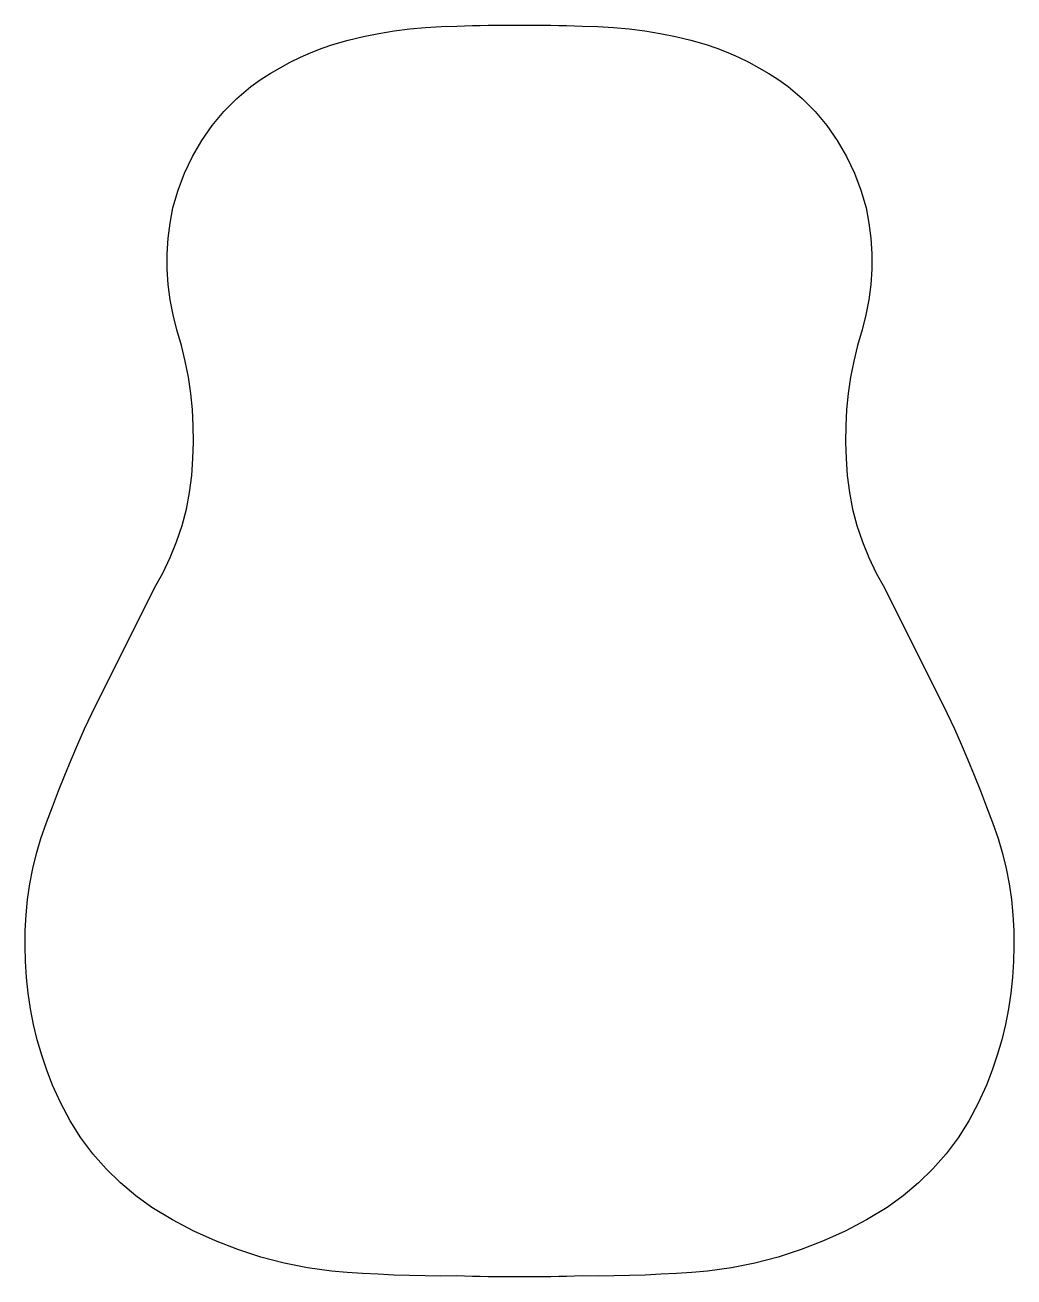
# Model space of a CAD drawing. Header units: metres. Extents: x 0 to 399, y 0 to 505.
import ezdxf

# ---------------------------------------------------------------- set-up
doc = ezdxf.new("R2010")
doc.units = ezdxf.units.M

msp = doc.modelspace()

# ---------------------------------------------------------------- linework, layer by layer
at = {"layer": 'BODY'}
msp.add_lwpolyline([(199.23, 504.82), (202.4, 504.82), (205.57, 504.8), (208.74, 504.77), (211.9, 504.73), (215.07, 504.67), (218.24, 504.6), (221.4, 504.52), (224.57, 504.43), (230.89, 504.26), (237.21, 503.87), (243.51, 503.27), (249.78, 502.45), (256.03, 501.41), (262.23, 500.16), (268.39, 498.7), (274.49, 497.03), (278.9, 495.48), (283.24, 493.76), (287.52, 491.87), (291.72, 489.82), (295.84, 487.61), (299.87, 485.25), (303.81, 482.73), (307.65, 480.07), (313.26, 475.24), (318.46, 469.96), (323.19, 464.27), (327.44, 458.21), (331.17, 451.81), (334.36, 445.13), (336.98, 438.2), (339.02, 431.09), (340.16, 424.98), (340.93, 418.82), (341.32, 412.62), (341.31, 406.41), (340.93, 400.21), (340.16, 394.04), (339.01, 387.94), (337.48, 381.92), (335.63, 375.62), (334.08, 369.23), (332.82, 362.79), (331.85, 356.29), (331.19, 349.75), (330.82, 343.19), (330.76, 336.62), (331, 330.06), (331.44, 323.19), (332.31, 316.37), (333.63, 309.62), (335.37, 302.96), (337.54, 296.43), (340.11, 290.06), (343.1, 283.86), (346.47, 277.86), (371.8, 227.21), (374.65, 221.04), (377.42, 214.82), (380.11, 208.57), (382.71, 202.28), (385.23, 195.96), (387.67, 189.61), (390.01, 183.22), (392.28, 176.8), (394.05, 170.77), (395.54, 164.66), (396.74, 158.48), (397.67, 152.26), (398.3, 146.01), (398.65, 139.73), (398.7, 133.44), (398.47, 127.15), (398.09, 120.76), (397.43, 114.4), (396.49, 108.07), (395.26, 101.79), (393.75, 95.57), (391.97, 89.42), (389.91, 83.36), (387.59, 77.4), (384.32, 70.02), (380.51, 62.91), (376.17, 56.11), (371.32, 49.67), (366, 43.6), (360.24, 37.96), (354.07, 32.77), (347.52, 28.06), (339.22, 23.05), (330.66, 18.53), (321.84, 14.51), (312.81, 11.01), (303.59, 8.03), (294.22, 5.6), (284.72, 3.71), (275.12, 2.37), (268.82, 1.86), (262.51, 1.43), (256.2, 1.07), (249.88, 0.79), (243.56, 0.58), (237.24, 0.45), (230.92, 0.38), (224.6, 0.4), (221.43, 0.3), (218.26, 0.22), (215.09, 0.16), (211.92, 0.1), (208.75, 0.06), (205.58, 0.02), (202.41, 0.01), (199.23, 0), (196.06, 0.01), (192.89, 0.02), (189.72, 0.06), (186.55, 0.1), (183.38, 0.16), (180.21, 0.22), (177.04, 0.3), (173.87, 0.4), (167.55, 0.38), (161.23, 0.45), (154.9, 0.58), (148.59, 0.79), (142.27, 1.07), (135.96, 1.43), (129.65, 1.86), (123.34, 2.37), (113.75, 3.71), (104.25, 5.6), (94.88, 8.03), (85.66, 11.01), (76.63, 14.51), (67.81, 18.53), (59.24, 23.05), (50.95, 28.06), (44.4, 32.77), (38.23, 37.96), (32.47, 43.6), (27.15, 49.67), (22.3, 56.11), (17.96, 62.91), (14.15, 70.02), (10.88, 77.4), (8.56, 83.36), (6.5, 89.42), (4.72, 95.57), (3.21, 101.79), (1.98, 108.07), (1.04, 114.4), (0.38, 120.76), (0, 127.15), (-0.23, 133.44), (-0.18, 139.73), (0.17, 146.01), (0.8, 152.26), (1.73, 158.48), (2.93, 164.66), (4.42, 170.77), (6.19, 176.8), (8.46, 183.22), (10.8, 189.61), (13.24, 195.96), (15.76, 202.28), (18.36, 208.57), (21.05, 214.82), (23.82, 221.04), (26.67, 227.21), (52, 277.86), (55.37, 283.86), (58.35, 290.06), (60.93, 296.43), (63.1, 302.96), (64.84, 309.62), (66.15, 316.37), (67.03, 323.19), (67.47, 330.06), (67.71, 336.62), (67.65, 343.19), (67.28, 349.75), (66.62, 356.29), (65.65, 362.79), (64.39, 369.23), (62.83, 375.62), (60.99, 381.92), (59.46, 387.94), (58.31, 394.04), (57.54, 400.21), (57.15, 406.41), (57.15, 412.62), (57.54, 418.82), (58.31, 424.98), (59.45, 431.09), (61.49, 438.2), (64.11, 445.13), (67.3, 451.81), (71.03, 458.21), (75.28, 464.27), (80.01, 469.96), (85.21, 475.24), (90.82, 480.07), (94.66, 482.73), (98.6, 485.25), (102.63, 487.61), (106.75, 489.82), (110.95, 491.87), (115.23, 493.76), (119.57, 495.48), (123.98, 497.03), (130.08, 498.7), (136.24, 500.16), (142.44, 501.41), (148.69, 502.45), (154.96, 503.27), (161.26, 503.87), (167.57, 504.26), (173.9, 504.43), (177.07, 504.52), (180.23, 504.6), (183.4, 504.67), (186.57, 504.73), (189.73, 504.77), (192.9, 504.8), (196.07, 504.82)], close=True, dxfattribs=at)

doc.saveas('drawing.dxf')
